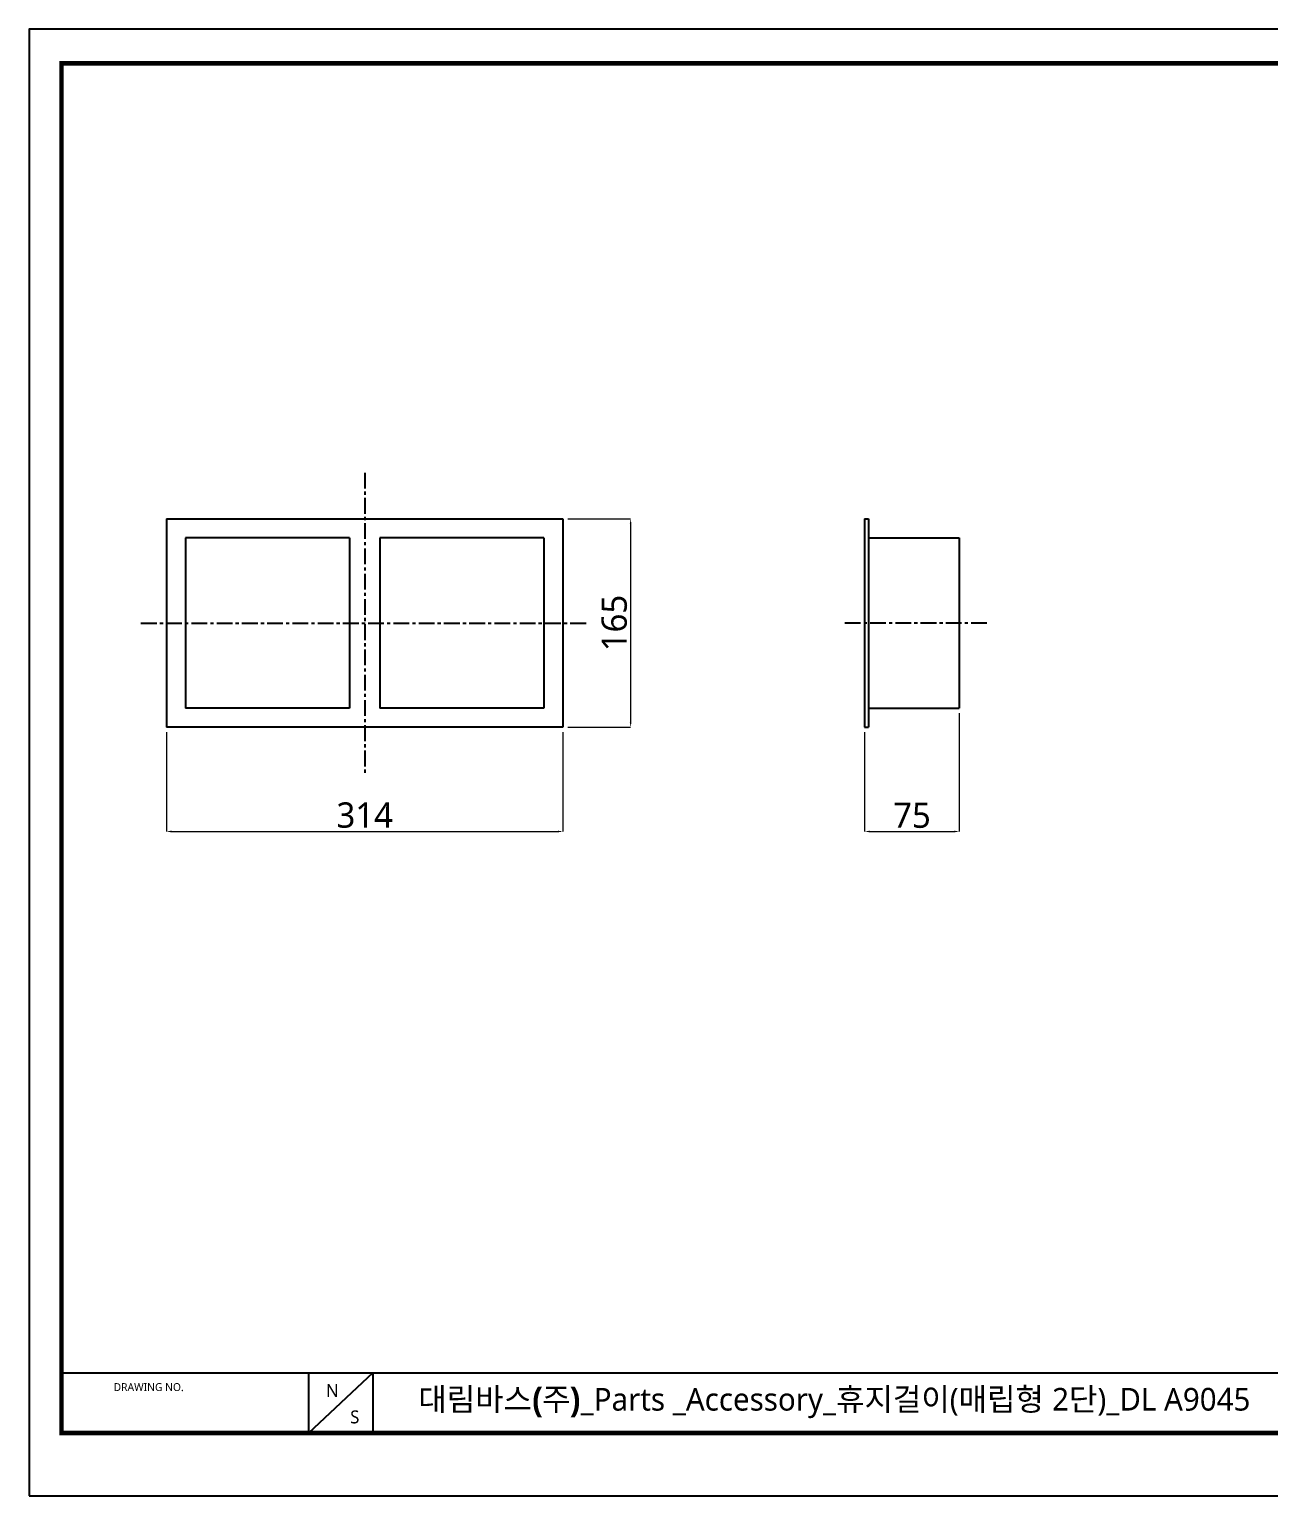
# Model space of a CAD drawing. Extents: x 16296675254 to 16296676838, y -37409619146 to -37409617986.
# Drawn here: x 16296675254 to 16296676236, y -37409619146 to -37409617986 of the extents above; entities that cross this region are included whole.
import ezdxf

# ---------------------------------------------------------------- set-up
doc = ezdxf.new("R2010")
doc.units = 0
doc.header["$LTSCALE"] = 10
doc.header["$MEASUREMENT"] = 0
doc.header["$PDMODE"] = 3
doc.header["$PDSIZE"] = -10
doc.linetypes.add('CENTER', pattern=[2, 1.25, -0.25, 0.25, -0.25])
doc.layers.get('0').update_dxf_attribs({"linetype": 'CONTINUOUS'})
doc.layers.get('DEFPOINTS').update_dxf_attribs({"linetype": 'CONTINUOUS'})
doc.styles.add('Daelim Dimension', font='NanumGothic.ttf')
doc.dimstyles.new('DEFAULT', dxfattribs={"dimscale": 2, "dimtxt": 2, "dimasz": 2, "dimexe": 0, "dimexo": 2, "dimgap": 1, "dimtad": 1, "dimdec": 1, "dimzin": 9, "dimdsep": 46, "dimtxsty": 'Daelim Dimension', "dimcen": 0.5, "dimclrd": 252, "dimclre": 252, "dimclrt": 3, "dimadec": 1, "dimazin": 0, "dimtfac": 1, "dimtdec": 1, "dimtix": 1, "dimtmove": 0, "dimatfit": 3, "dimfxl": 1, "dimtolj": 1, "dimtzin": 1, "dimlwd": 9, "dimlwe": 9, "dimarcsym": 0})

# ---------------------------------------------------------------- blocks, each defined once
blk = doc.blocks.new('*D0')
at = {"color": 5, "lineweight": 9, "transparency": 16777216}
for p, q in [((16296675362.529909, -37409618542.047073), (16296675362.529909, -37409618620.604233)), ((16296675676.529909, -37409618542.047073), (16296675676.529909, -37409618620.604233)), ((16296675366.529909, -37409618620.604233), (16296675672.529909, -37409618620.604233))]:
    blk.add_line(p, q, dxfattribs=at)
at = {"color": 5, "transparency": 16777216}
for points in [[(16296675366.529909, -37409618619.937561), (16296675366.529909, -37409618621.270889), (16296675362.529909, -37409618620.604233)], [(16296675672.529909, -37409618619.937561), (16296675672.529909, -37409618621.270889), (16296675676.529909, -37409618620.604233)]]:
    blk.add_solid(points, dxfattribs=at)
at = {"layer": 'DEFPOINTS', "color": 0, "transparency": 16777216}
for p in [(16296675362.529909, -37409618538.047073), (16296675676.529909, -37409618538.047073), (16296675676.529909, -37409618620.604233)]:
    blk.add_point(p, dxfattribs=at)
at = {"color": 7, "transparency": 16777216, "insert": (16296675519.529909, -37409618607.702927), "char_height": 20, "attachment_point": 5, "style": 'Daelim Dimension'}
blk.add_mtext('\\A1;314', dxfattribs=at)
blk = doc.blocks.new('*D1')
at = {"color": 5, "lineweight": 9, "transparency": 16777216}
for p, q in [((16296675680.529909, -37409618373.047073), (16296675730.15769, -37409618373.047073)), ((16296675730.15769, -37409618377.047073), (16296675730.15769, -37409618534.047073)), ((16296675680.529909, -37409618538.047073), (16296675730.15769, -37409618538.047073))]:
    blk.add_line(p, q, dxfattribs=at)
at = {"color": 5, "transparency": 16777216}
for points in [[(16296675729.49102, -37409618377.047073), (16296675730.82435, -37409618377.047073), (16296675730.15769, -37409618373.047073)], [(16296675729.49102, -37409618534.047073), (16296675730.82435, -37409618534.047073), (16296675730.15769, -37409618538.047073)]]:
    blk.add_solid(points, dxfattribs=at)
at = {"layer": 'DEFPOINTS', "color": 0, "transparency": 16777216}
for p in [(16296675676.529909, -37409618373.047073), (16296675676.529909, -37409618538.047073), (16296675730.15769, -37409618538.047073)]:
    blk.add_point(p, dxfattribs=at)
at = {"color": 7, "transparency": 16777216, "insert": (16296675717.27071, -37409618455.547073), "char_height": 20, "attachment_point": 5, "rotation": 90, "style": 'Daelim Dimension'}
blk.add_mtext('\\A1;165', dxfattribs=at)
blk = doc.blocks.new('*D2')
at = {"color": 5, "lineweight": 9, "transparency": 16777216}
for p, q in [((16296675990.48979, -37409618527.047073), (16296675990.48979, -37409618620.604233)), ((16296675915.48979, -37409618542.047073), (16296675915.48979, -37409618620.604233)), ((16296675919.48979, -37409618620.604233), (16296675986.48979, -37409618620.604233))]:
    blk.add_line(p, q, dxfattribs=at)
at = {"color": 5, "transparency": 16777216}
for points in [[(16296675919.48979, -37409618619.937561), (16296675919.48979, -37409618621.270889), (16296675915.48979, -37409618620.604233)], [(16296675986.48979, -37409618619.937561), (16296675986.48979, -37409618621.270889), (16296675990.48979, -37409618620.604233)]]:
    blk.add_solid(points, dxfattribs=at)
at = {"layer": 'DEFPOINTS', "color": 0, "transparency": 16777216}
for p in [(16296675990.48979, -37409618523.047073), (16296675915.48979, -37409618538.047073), (16296675990.48979, -37409618620.604233)]:
    blk.add_point(p, dxfattribs=at)
at = {"color": 7, "transparency": 16777216, "insert": (16296675952.98979, -37409618607.831703), "char_height": 20, "attachment_point": 5, "style": 'Daelim Dimension'}
blk.add_mtext('\\A1;75', dxfattribs=at)

msp = doc.modelspace()

# ---------------------------------------------------------------- linework, layer by layer
at = {"color": 1, "linetype": 'CENTER'}
for p, q in [((16296675519.529909, -37409618336.54731), (16296675519.529909, -37409618574.546852)), ((16296675342.30887, -37409618455.547073), (16296675696.75095, -37409618455.547073)), ((16296676012.321091, -37409618455.547073), (16296675897.846279, -37409618455.547073))]:
    msp.add_line(p, q, dxfattribs=at)
for p, q in [((16296675362.529909, -37409618373.047073), (16296675676.529909, -37409618373.047073)), ((16296675362.529909, -37409618373.047073), (16296675362.529909, -37409618538.047073)), ((16296675676.529909, -37409618373.047073), (16296675676.529909, -37409618538.047073)), ((16296675915.48979, -37409618373.047073), (16296675918.48979, -37409618373.047073)), ((16296675915.48979, -37409618373.047073), (16296675915.48979, -37409618538.047073)), ((16296675918.48979, -37409618373.047073), (16296675918.48979, -37409618538.047073)), ((16296675377.529909, -37409618388.047073), (16296675377.529909, -37409618523.047073)), ((16296675507.529909, -37409618388.047073), (16296675377.529909, -37409618388.047073)), ((16296675507.529909, -37409618388.047073), (16296675507.529909, -37409618523.047073)), ((16296675531.529909, -37409618388.047073), (16296675531.529909, -37409618523.047073)), ((16296675661.529909, -37409618388.047073), (16296675531.529909, -37409618388.047073)), ((16296675661.529909, -37409618388.047073), (16296675661.529909, -37409618523.047073)), ((16296675918.48979, -37409618388.047073), (16296675990.48979, -37409618388.047073)), ((16296675990.48979, -37409618388.047073), (16296675990.48979, -37409618523.047073)), ((16296675507.529909, -37409618523.047073), (16296675377.529909, -37409618523.047073)), ((16296675661.529909, -37409618523.047073), (16296675531.529909, -37409618523.047073)), ((16296675918.48979, -37409618523.047073), (16296675990.48979, -37409618523.047073)), ((16296675676.529909, -37409618538.047073), (16296675362.529909, -37409618538.047073)), ((16296675915.48979, -37409618538.047073), (16296675918.48979, -37409618538.047073))]:
    msp.add_line(p, q)
at = {"color": 5}
msp.add_line((16296675279.370489, -37409619049.131042), (16296676555.03266, -37409619049.131042), dxfattribs=at)
at = {"color": 5, "ltscale": 40}
for p, q in [((16296675474.911921, -37409619049.131042), (16296675474.911921, -37409619096.869362)), ((16296675474.911921, -37409619049.131042), (16296675474.911921, -37409619096.869362)), ((16296675526.00378, -37409619049.131042), (16296675474.911921, -37409619096.869362)), ((16296675526.00378, -37409619049.131042), (16296675474.911921, -37409619096.869362)), ((16296675526.00378, -37409619049.131042), (16296675526.00378, -37409619096.869362)), ((16296675526.00378, -37409619049.131042), (16296675526.00378, -37409619096.869362))]:
    msp.add_line(p, q, dxfattribs=at)
at = {"ltscale": 0.5}
msp.add_lwpolyline([(16296675253.89509, -37409619146.39447), (16296676838.168699, -37409619146.39447), (16296676838.168699, -37409617985.567291), (16296675253.89509, -37409617985.567291)], close=True, dxfattribs=at)
at = {"color": 5, "linetype": 'ByBlock', "lineweight": 200, "const_width": 3.6504}
msp.add_lwpolyline([(16296675279.370489, -37409619096.688911), (16296676812.53849, -37409619096.688911), (16296676812.53849, -37409618012.520103), (16296675279.370489, -37409618012.520103)], close=True, dxfattribs=at)

# ---------------------------------------------------------------- texts
at = {"color": 5, "ltscale": 40, "style": 'Daelim Dimension'}
msp.add_text('DRAWING NO.', height=6.25194582, dxfattribs=at).set_placement((16296675320.675751, -37409619063.5737))
at = {"char_height": 10.231155, "width": 14.27868698, "attachment_point": 1, "style": 'Daelim Dimension'}
for s, insert in [('N', (16296675488.80825, -37409619058.081146)), ('S', (16296675508.00638, -37409619078.934883))]:
    msp.add_mtext(s, dxfattribs=dict(at, insert=insert))
at = {"color": 2, "insert": (16296675562.008909, -37409619061.109642), "char_height": 17.9380656, "width": 944.86755585, "attachment_point": 1, "style": 'Daelim Dimension'}
msp.add_mtext('{\\fPretendard Variable SemiBold|b0|i0|c129|p2;대림바스(주)}_Parts _Accessory_{\\fGulim|b0|i0|c129|p50;휴지걸이}({\\fGulim|b0|i0|c129|p50;매립형 }2{\\fGulim|b0|i0|c129|p50;단})_DL A9045', dxfattribs=at)

# ---------------------------------------------------------------- dimensions: what is measured, and where the dimension line sits
at = {"color": 5}
dim = msp.add_linear_dim(base=(16296675730.15769, -37409618538.047073), p1=(16296675676.529909, -37409618373.047073), p2=(16296675676.529909, -37409618538.047073), angle=90, dimstyle='DEFAULT', override={"dimtxt": 10, "dimclrd": 5, "dimclre": 5, "dimclrt": 7}, dxfattribs=at)
dim.commit()
dim.dimension.update_dxf_attribs({"geometry": '*D1', "text_midpoint": (16296675717.27071, -37409618455.547073)})
for base, p1, p2, picture, middle in [((16296675990.48979, -37409618620.604233), (16296675915.48979, -37409618538.047073), (16296675990.48979, -37409618523.047073), '*D2', (16296675952.98979, -37409618607.831703)), ((16296675676.529909, -37409618620.604233), (16296675362.529909, -37409618538.047073), (16296675676.529909, -37409618538.047073), '*D0', (16296675519.529909, -37409618607.702927))]:
    dim = msp.add_linear_dim(base=base, p1=p1, p2=p2, dimstyle='DEFAULT', override={"dimtxt": 10, "dimclrd": 5, "dimclre": 5, "dimclrt": 7}, dxfattribs=at)
    dim.commit()
    dim.dimension.update_dxf_attribs({"geometry": picture, "text_midpoint": middle})

doc.saveas('drawing.dxf')
